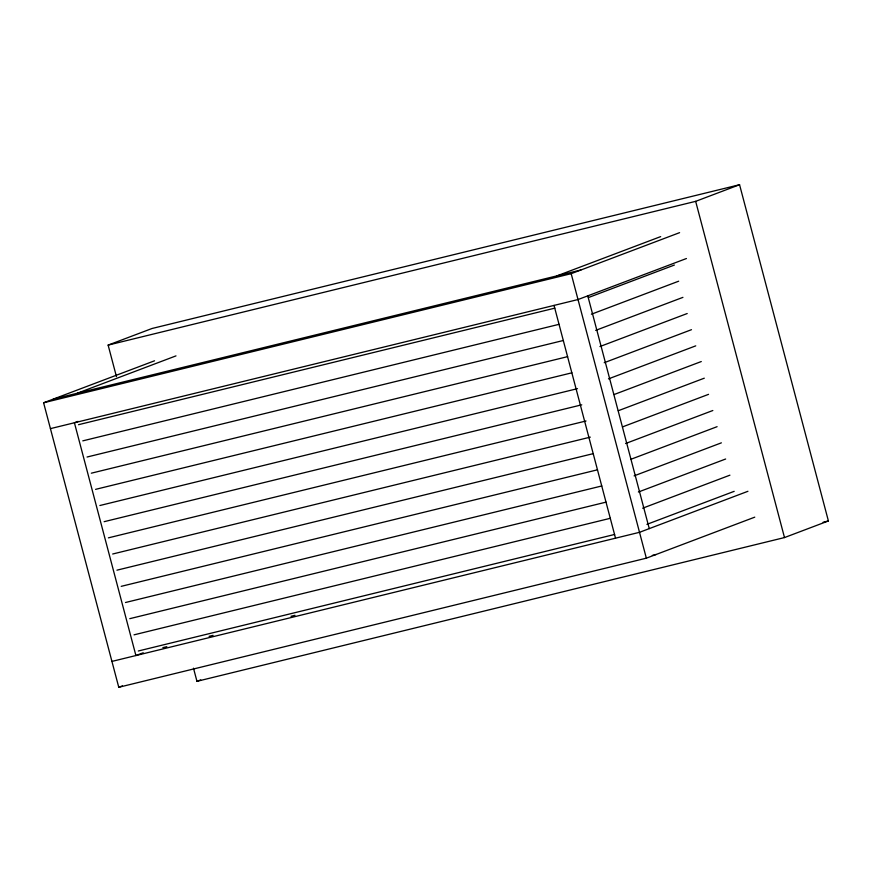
<?xml version="1.0" encoding="UTF-8"?>
<svg xmlns="http://www.w3.org/2000/svg" width="872" height="872" viewBox="0 0 872 872"><rect width="100%" height="100%" fill="white"/><g stroke="black" fill="none" stroke-linecap="round" stroke-linejoin="round"><path stroke-width="1.31" d="M116.456 376.628L108.128 345.105L152.033 328.493L739.565 184.722L828.4 520.955L784.495 537.566L196.963 681.326L193.486 668.192M754.76 517.161L646.348 558.178L118.766 687.278L43.6 402.777L154.54 360.801M77.336 393.218L175.991 355.885M78.077 421.383L74.414 422.767L135.912 655.537L143.237 652.768M108.128 345.105L695.66 201.345L739.565 184.722M556.957 275.857L660.671 236.617M43.6 402.777L571.182 273.677L679.593 232.661M686.428 258.526L578.016 299.543L50.434 428.632M588.393 297.57L674.394 265.034M591.401 314.214L678.667 281.198M595.663 330.379L682.929 297.363M599.936 346.544L687.201 313.528M604.209 362.708L691.474 329.692M608.482 378.873L695.747 345.857M614.019 394.558L701.284 361.542M618.292 410.723L704.293 378.186M622.553 426.888L708.554 394.351M625.562 443.532L712.827 410.516M631.099 459.217L717.1 426.68M634.108 475.861L721.373 442.845M118.766 687.278L122.429 685.893M638.38 492.026L725.646 459.01M642.653 508.191L729.908 475.175M196.963 681.326L200.724 679.909M646.915 524.355L734.18 491.339M747.925 491.296L639.514 532.312L111.932 661.412M53.356 399.082L580.937 269.982M78.513 424.697L554.81 308.154M82.786 440.861L559.083 324.319M87.058 457.026L563.356 340.483M91.32 473.191L567.618 356.648M95.593 489.356L571.89 372.813M99.866 505.52L577.482 388.65M104.139 521.685L581.755 404.815M108.411 537.85L586.028 420.98M112.673 554.014L590.3 437.145M116.946 570.179L593.243 453.636M121.219 586.344L597.516 469.801M125.492 602.508L601.789 485.966M129.764 618.673L606.062 502.13M134.037 634.838L610.335 518.295M138.299 651.003L614.597 534.46M162.846 647.645L166.814 646.675M209.095 636.331L213.062 635.361M291.008 616.286L294.976 615.316M652.321 555.41L656.104 554.483M823.103 522.252L828.4 520.955M695.66 201.345L784.495 537.566M587.772 295.848L649.269 528.628M571.182 273.677L646.348 558.178M554.036 305.407L615.534 538.188"/></g></svg>
